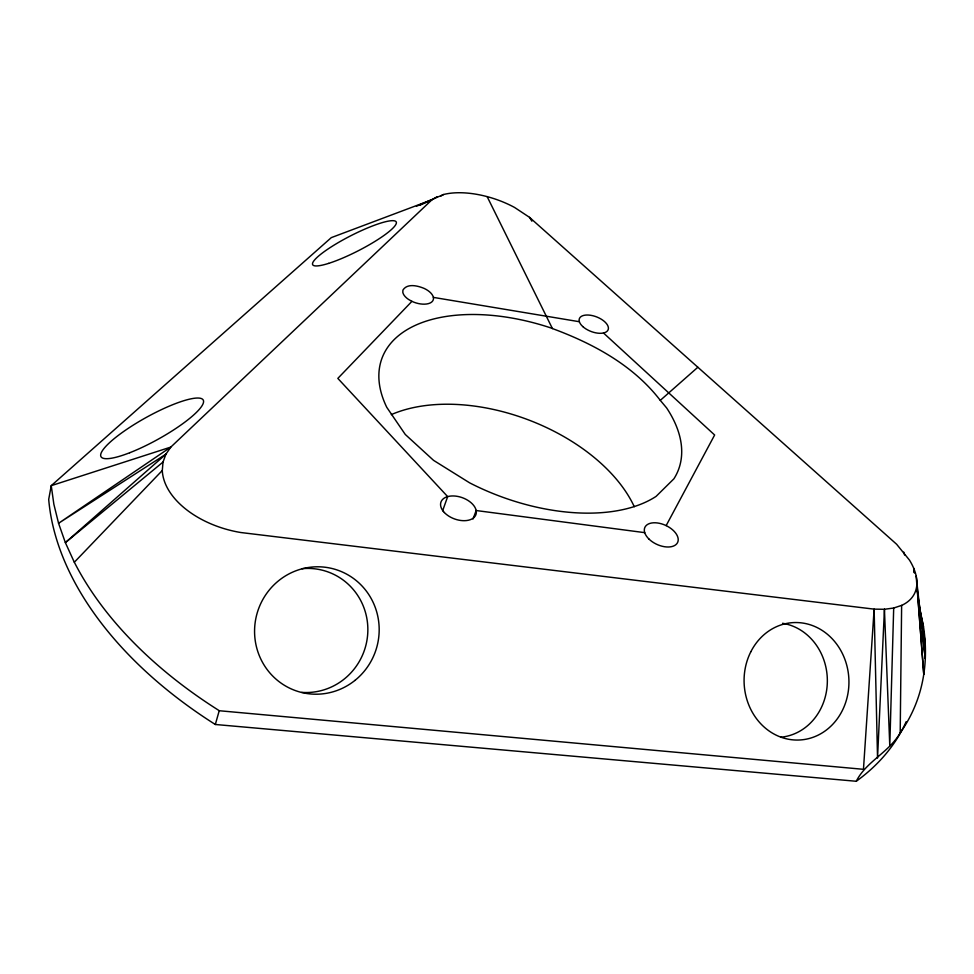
<?xml version="1.0" encoding="UTF-8"?>
<svg xmlns="http://www.w3.org/2000/svg" width="974" height="974" viewBox="0 0 974 974"><rect width="100%" height="100%" fill="white"/><g stroke="black" fill="none" stroke-linecap="round" stroke-linejoin="round"><path stroke-width="1.46" d="M437.143 196.724L431.993 199.743L331.306 237.619L51.245 485.661L48.7 499.394A376.987 237.047 19.1 0 0 215.327 724.486L856.256 781.27C866.263 761.388 889.043 752.391 900.195 732.862L901.632 605.39A75.144 40.908 28 0 0 909.521 560.172L896.64 544.271L529.539 217.36L514.54 207.438A62.458 30.024 18.5 0 0 443.535 194.52L416.446 206.257M893.694 608.019L889.786 745.889L884.441 609.286L893.694 608.019L901.632 605.39M219.272 710.691A379.093 235.952 19.1 0 1 74.341 562.229L162.293 470.491L163.023 462.053L165.909 454.188L170.827 447.078L431.993 199.743L419.721 205.295M215.327 724.486L219.223 710.728L863.463 769.314L874.128 609.14L240.907 532.534A81.865 50.806 14 0 1 162.293 470.491M442.622 510.79L447.663 496.618L337.832 378.399L411.929 301.356A15.937 8.279 17.8 0 0 432.2 301.563A15.937 8.279 17.8 0 0 424.25 288.462C417.858 285.784 407.302 283.008 402.919 290.106L402.81 292.322A15.937 8.279 17.8 0 0 408.471 299.395L411.929 301.356M473.035 518.996L476.164 510.534L644.715 532.644M666.155 525.607L714.636 435.001L603.49 332.986M660.287 400.363C633.429 365.335 593.154 343.579 552.416 328.555L551.162 328.031A158.409 87.843 20.6 0 0 386.775 407.339L405.269 434.453L433.552 460.349L469.638 482.848A158.409 87.843 20.6 0 0 656.086 496.387L673.886 478.831A158.409 87.843 20.6 0 0 666.606 407.899L660.287 400.363L697.859 367.247M163.023 462.053L65.368 542.64L74.304 562.229M440.93 196.005L443.535 194.52M433.381 297.387L579.372 321.724M529.539 217.36L531.877 221.183M487.146 196.626L552.416 328.555M919.2 607.301L923.462 626.44A369.974 223.143 23.1 0 1 900.195 732.862M919.042 606.096L920.223 610.162L918.993 605.816M903.775 552.124L904.602 555.022M918.811 604.355L923.462 626.44M914.391 572.7L913.697 568.244L914.282 572.761M916.911 589.063L917.374 592.046M918.056 596.502L925.178 642.609M919.882 616.432L920.272 619.452M920.856 623.969L921.428 628.486M921.818 631.493L925.3 658.607L916.181 576.109L923.766 674.349L916.887 583.56M906.197 721.649A367.977 224.203 23.1 0 1 856.256 781.27M302.062 568.706A62.178 60.656 -73 0 1 367.855 629.764A62.178 60.656 -73 0 1 301.782 692.368M782.548 623.287A57.356 51.366 86.9 0 1 827.34 681.727A57.356 51.366 86.9 0 1 780.795 737.221M391.329 414.607A152.419 91.544 20.7 0 1 634.269 506.699M884.441 609.286L877.537 758.076L874.128 609.14L884.441 609.286M165.909 454.188L65.368 542.64L58.562 523.282L53.862 504.252L51.245 485.661L170.827 447.078L58.562 523.282L165.909 454.188M129.688 452.752A58.428 12.406 -29 0 0 203.456 400.606A58.428 12.406 -29 0 0 123.211 431.799A58.428 12.406 -29 0 0 129.688 452.752M328.628 263.382A46.947 8.389 -27.1 0 0 395.968 224.227A46.947 8.389 -27.1 0 0 338.55 242.429A46.947 8.389 -27.1 0 0 328.628 263.382M354.901 680.449A63.821 62.19 -74.7 0 0 340.608 571.275A63.821 62.19 -74.7 0 0 255.115 639.772A63.821 62.19 -74.7 0 0 354.901 680.449M750.869 651.691A58.781 52.413 86.7 0 0 796.963 740.057A58.781 52.413 86.7 0 0 841.694 652.154A58.781 52.413 86.7 0 0 750.869 651.691M648.988 539.085A18.031 10.47 24.6 0 0 677.539 542.628A18.031 10.47 24.6 0 0 657.267 522.941A18.031 10.47 24.6 0 0 648.988 539.085M582.805 326.582A15.426 7.804 21.1 0 0 607.679 330.588A15.426 7.804 21.1 0 0 590.804 315.308A15.426 7.804 21.1 0 0 582.805 326.582M444.351 512.519A18.579 11.323 19.8 0 0 475.032 516.317A18.579 11.323 19.8 0 0 455.966 496.143A18.579 11.323 19.8 0 0 444.351 512.519"/></g></svg>
